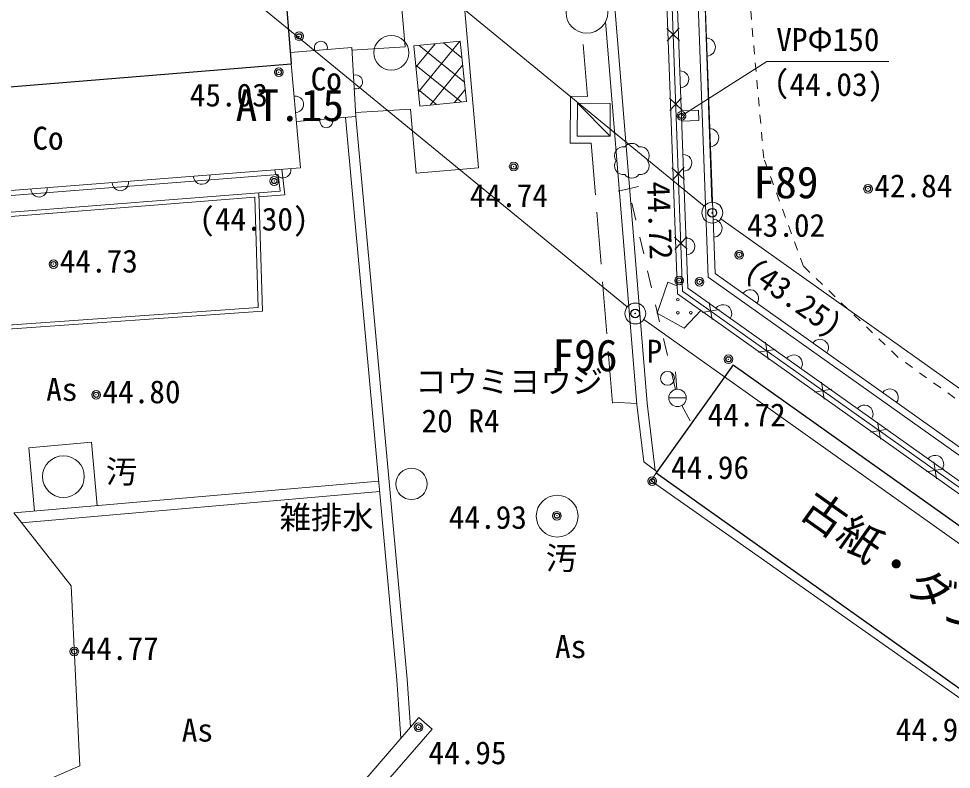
# Model space of a CAD drawing. Units: millimetres, scale not verified. Extents: x -29071210 to -28860960, y -117775216 to -117329466.
# Drawn here: x -28916595 to -28903195, y -117540052 to -117529266 of the extents above; entities that cross this region are included whole.
import ezdxf
from ezdxf.enums import TextEntityAlignment as Align

# ---------------------------------------------------------------- set-up
doc = ezdxf.new("R2010")
doc.units = ezdxf.units.MM
doc.header["$LTSCALE"] = 250
doc.header["$PDMODE"] = 32
doc.header["$PDSIZE"] = 125
for name, pattern in [('USER3', [4, 3, -1]), ('USER4', [2.5, 1.5, -1]), ('USER8', [1, 0.5, -0.5]), ('USER9', [2, 1, -1])]:
    doc.linetypes.add(name, pattern=pattern)
for name, color, linetype, lineweight in [('S-SUV', 7, 'Continuous', 13), ('S-SUV-HTXT', 7, 'Continuous', 13), ('S-SUV-ROW', 7, 'Continuous', 15), ('S-SUV-SRVR', 3, 'Continuous', 13), ('S-SUV-STR', 1, 'Continuous', 25)]:
    doc.layers.add(name, color=color, linetype=linetype, lineweight=lineweight)
doc.layers.add('S-SUV-BMK', color=7, linetype='Continuous')
doc.styles.add('ＭＳ ゴシック', font='')
doc.styles.get('ＭＳ ゴシック').set_extended_font_data('MS Gothic')

# ---------------------------------------------------------------- blocks, each defined once
blk = doc.blocks.new('ﾌﾟﾛｯﾄﾏｰｸ-03_1')
at = {"color": 3, "linetype": 'Continuous', "lineweight": 25}
blk.add_circle((0, 0), 0.5, dxfattribs=at)
at = {"color": 3}
blk.add_point((0, 0), dxfattribs=at)
blk = doc.blocks.new('植樹')
at = {"color": 7, "linetype": 'Continuous', "lineweight": 13}
for centre, radius, start, end in [((-0.5, 0.3), 0.5, 79.1621, 216.8699), ((0, 0.5), 0.499, 35.631, 144.369), ((0.5, 0.3), 0.5, 323.1301, 100.8379), ((-0.5, -0.3), 0.5, 143.1301, 280.8379), ((0.5, -0.3), 0.5, 259.1621, 36.8699), ((0, -0.5), 0.499, 215.631, 324.369)]:
    blk.add_arc(centre, radius, start, end, dxfattribs=at)
blk = doc.blocks.new('ﾌﾟﾛｯﾄﾏｰｸ-03')
at = {"color": 7, "linetype": 'Continuous', "lineweight": 15}
blk.add_circle((0, 0), 0.5, dxfattribs=at)
at = {"color": 7}
blk.add_point((0, 0), dxfattribs=at)
blk = doc.blocks.new('ﾌﾟﾛｯﾄﾏｰｸ-02')
at = {"color": 7, "linetype": 'Continuous', "lineweight": 20}
blk.add_circle((0, 0), 0.5, dxfattribs=at)

msp = doc.modelspace()

# ---------------------------------------------------------------- hatches: boundary and pattern name
at = {"layer": 'S-SUV'}
h = msp.add_hatch(dxfattribs=at)
h.set_pattern_fill('USER', color=256, style=0, pattern_type=2)
h.set_pattern_definition([(140.834, (-28910678.6, -117530105.5), (-157.89, -193.83), []), (50.834, (-28910678.6, -117530105.5), (-193.83, 157.89), [])])
h.paths.add_polyline_path([(-28910918, -117529657.6), (-28910251.4, -117529589.5), (-28910163, -117530455), (-28910829.5, -117530523.1)])

# ---------------------------------------------------------------- linework, layer by layer
for p, q in [((-28907056.2, -117533179.8), (-28907542.1, -117519933.2)), ((-28907712.9, -117534810.7), (-28908161.5, -117529307.2)), ((-28907099.8, -117529580.1), (-28907282.9, -117529409.9)), ((-28907276.4, -117529586.6), (-28907106.2, -117529403.5)), ((-28910251.4, -117529589.5), (-28910918, -117529657.6)), ((-28910163, -117530455), (-28910251.4, -117529589.5)), ((-28911810, -117529679), (-28912691.3, -117529750.6)), ((-28911749, -117530674), (-28911810, -117529679)), ((-28911807.6, -117529718), (-28911043.2, -117529671.2)), ((-28910918, -117529657.6), (-28910829.5, -117530523.1)), ((-28912678, -117529914), (-28912546, -117531410)), ((-28908666.7, -117530382.3), (-28908669.5, -117531053.3)), ((-28908423.5, -117530383.3), (-28908666.7, -117530382.3)), ((-28907239.8, -117530585.9), (-28907069.6, -117530402.8)), ((-28910829.5, -117530523.1), (-28910163, -117530455)), ((-28908567.1, -117530482.7), (-28908569.1, -117530953.7)), ((-28908096.1, -117530484.7), (-28908567.1, -117530482.7)), ((-28908098.1, -117530955.7), (-28908567.1, -117530482.7)), ((-28908098.1, -117530955.7), (-28908096.1, -117530484.7)), ((-28907063.1, -117530579.4), (-28907246.2, -117530409.3)), ((-28911749, -117530674), (-28912604.8, -117530743.5)), ((-28911752.5, -117530616.4), (-28910965.4, -117530568.1)), ((-28910885.6, -117531487.8), (-28910965.4, -117530568.1)), ((-28908669.5, -117531053.3), (-28908368.9, -117531054.5)), ((-28908569.1, -117530953.7), (-28908098.1, -117530955.7)), ((-28912546, -117531410), (-28920387.4, -117532025.7)), ((-28912815, -117531431.1), (-28912772.1, -117531797.9)), ((-28909989, -117531410), (-28910885.6, -117531487.8)), ((-28907026.4, -117531578.8), (-28907209.6, -117531408.6)), ((-28907203.1, -117531585.3), (-28907032.9, -117531402.1)), ((-28912866.8, -117531504.4), (-28919826.3, -117532051)), ((-28912866.8, -117531504.4), (-28912839, -117531743)), ((-28912839, -117531743), (-28919566.2, -117532271.3)), ((-28907835, -117531712.7), (-28907981.1, -117531747)), ((-28907835, -117531712.7), (-28907689, -117531678.3)), ((-28913203.3, -117531831.8), (-28919501.2, -117532326.4)), ((-28913155.6, -117533415.5), (-28913203.3, -117531831.8)), ((-28913145.2, -117531767.1), (-28913093.9, -117533471.3)), ((-28912772.1, -117531797.9), (-28913143.4, -117531827.1)), ((-28906989.8, -117532578.1), (-28907172.9, -117532407.9)), ((-28907166.4, -117532584.6), (-28906996.3, -117532401.4)), ((-28879212.5, -117552376.7), (-28906590.1, -117532928.2)), ((-28907268, -117533051.6), (-28907420.9, -117533499.6)), ((-28907268, -117533051.6), (-28907134.4, -117533105.4)), ((-28879269.5, -117552458.9), (-28906688.2, -117532981.2)), ((-28879711, -117552697.3), (-28907130.2, -117533219.1)), ((-28879637.4, -117552657.4), (-28907056.2, -117533179.8)), ((-28879563.8, -117552617.8), (-28906982.6, -117533140)), ((-28906632.9, -117533588.9), (-28906673, -117533343.5)), ((-28919423.5, -117533915.5), (-28913093.9, -117533471.3)), ((-28913155.6, -117533415.5), (-28919368.9, -117533851.5)), ((-28907031.9, -117533713.6), (-28906794.2, -117533457.9)), ((-28906530.5, -117533444.8), (-28906775.4, -117533487.6)), ((-28907420.9, -117533499.6), (-28907031.9, -117533713.6)), ((-28905724.1, -117534017.6), (-28905969, -117534060.5)), ((-28905826.4, -117534161.8), (-28905866.6, -117533916.4)), ((-28907156.1, -117534341.6), (-28907137.9, -117534590.9)), ((-28905020, -117534734.6), (-28905060.2, -117534489.2)), ((-28904917.6, -117534590.5), (-28905162.6, -117534633.4)), ((-28907712.9, -117534810.7), (-28907613.8, -117535635.6)), ((-28907563.9, -117534792.8), (-28907448.1, -117535757.9)), ((-28907253.9, -117534715.6), (-28907003.9, -117534715.6)), ((-28907068.4, -117534825), (-28906947.3, -117535043.7)), ((-28904213.6, -117535307.5), (-28904253.7, -117535062.1)), ((-28904111.2, -117535163.4), (-28904356.1, -117535206.2)), ((-28916447.1, -117535432), (-28915548, -117535353.6)), ((-28915468.6, -117536263.7), (-28915548, -117535353.6)), ((-28916447.1, -117535432), (-28916367.8, -117536342.1)), ((-28907613.8, -117535635.6), (-28907423.2, -117535776.2)), ((-28903304.8, -117535736.3), (-28903549.7, -117535779.1)), ((-28903407.1, -117535880.4), (-28903447.3, -117535635)), ((-28907435.3, -117535793.2), (-28907509.3, -117535908.2)), ((-28911422.1, -117535910.9), (-28916665, -117536368)), ((-28898611.8, -117542172.5), (-28907509.3, -117535908.2)), ((-28911408.4, -117536060.3), (-28916554.2, -117536508.9)), ((-28916665, -117536368), (-28915841, -117537416)), ((-28915840, -117537417), (-28915718, -117540004)), ((-28910845, -117539309), (-28913685.8, -117542591.5)), ((-28910845, -117539309), (-28910656, -117539472.6)), ((-28910656, -117539472.6), (-28913520.2, -117542782.2)), ((-28915718, -117540004), (-28916355, -117540278))]:
    msp.add_line(p, q, dxfattribs=at)
at = {"layer": 'S-SUV', "linetype": 'USER3'}
for p, q in [((-28908423.5, -117530383.3), (-28908497.9, -117529468.2)), ((-28908065.3, -117534789.6), (-28908368.9, -117531054.5)), ((-28907713, -117534797), (-28908065.4, -117534776))]:
    msp.add_line(p, q, dxfattribs=at)
at = {"layer": 'S-SUV', "linetype": 'USER4'}
for p, q in [((-28906826.3, -117530580.8), (-28907076.1, -117530589.9)), ((-28906826.3, -117530580.8), (-28906820.8, -117530730.7)), ((-28906820.8, -117530730.7), (-28907070.6, -117530739.8))]:
    msp.add_line(p, q, dxfattribs=at)
at = {"layer": 'S-SUV', "linetype": 'USER9'}
msp.add_line((-28907157.5, -117534593.9), (-28907835, -117531712.7), dxfattribs=at)
at = {"layer": 'S-SUV'}
for points in [[(-28906688.2, -117532981.2), (-28907167.3, -117519919.5), (-28907617.7, -117507702.3), (-28908825.5, -117493016.6), (-28910053.4, -117477695.3), (-28910982.6, -117465928.3)], [(-28906590.1, -117532928.2), (-28907067.4, -117519915.8), (-28907517.8, -117507696.3), (-28908725.8, -117493008.5), (-28909953.7, -117477687.4), (-28910882.9, -117465920.5)], [(-28907130.2, -117533219.1), (-28907617.7, -117519949.6), (-28908068.4, -117507742.7), (-28909276.3, -117493066.7), (-28910505.1, -117477744.8), (-28911435, -117465977.6)], [(-28906982.6, -117533140), (-28907467.1, -117519930.5), (-28907917.2, -117507720.1), (-28909124.5, -117493040.9), (-28910352.5, -117477719.1), (-28911281.6, -117465951.9)], [(-28907564.1, -117534791.1), (-28908612.2, -117521952.7), (-28908438.2, -117521301), (-28908494, -117520529.5), (-28908771.4, -117519910.6), (-28909286.5, -117513857.3), (-28909319.3, -117513378.9), (-28909342, -117512752.4), (-28909096.2, -117512207.6), (-28909137.6, -117511535), (-28909518.5, -117510860.6), (-28910168.3, -117503031.2), (-28909869, -117502269.7), (-28910009.1, -117501566.2), (-28910326.3, -117501184.2), (-28911097.7, -117492140), (-28910770.8, -117491365.9), (-28910845, -117490718.8), (-28911285, -117489979.6), (-28912082.2, -117480882.7), (-28911836, -117479989), (-28912319.5, -117478030.9), (-28913325.2, -117466116.7)], [(-28909989, -117531410), (-28910462, -117525958), (-28911197, -117517437), (-28911733, -117511235), (-28912764, -117499391), (-28914993, -117472892)], [(-28911043.2, -117529671.2), (-28911358.7, -117526035.6), (-28912093.7, -117517514.4), (-28912629.6, -117511312.8), (-28913659, -117499487.1)], [(-28910965, -117539447.6), (-28911012, -117538756), (-28911749, -117530674)], [(-28911104.4, -117539608.7), (-28911161.5, -117538767.9), (-28911898.5, -117530686.1)]]:
    msp.add_lwpolyline(points, dxfattribs=at)
at = {"layer": 'S-SUV', "linetype": 'USER8'}
msp.add_lwpolyline([(-28877193, -117547726), (-28877802, -117551680), (-28880861, -117550407), (-28887231, -117546078), (-28898071, -117538367), (-28903965, -117534128), (-28905318, -117532825), (-28905890, -117531269), (-28906100, -117528902), (-28906054, -117525400), (-28905272, -117524413), (-28902671, -117525767), (-28898452.1, -117528706.3)], dxfattribs=at)
at = {"layer": 'S-SUV'}
for centre, radius in [((-28908431.2, -117529175.7), 300), ((-28907125.5, -117533304.1), 18.8), ((-28907125.5, -117533491.6), 18.8), ((-28906938, -117533491.6), 18.8), ((-28907271.9, -117534434.6), 100), ((-28907128.9, -117534715.6), 125), ((-28915952, -117535846.9), 300), ((-28910951, -117535952), 225), ((-28908858, -117536414), 300)]:
    msp.add_circle(centre, radius, dxfattribs=at)
for centre, radius, start, end in [((-28912253.2, -117529683.7), 93.8, 345.19021, 204.09693), ((-28906714.7, -117529675.3), 130.3, 274.44045, 89.76087), ((-28911756.8, -117530175.1), 102.2, 260.65255, 106.36388), ((-28907088, -117530137.7), 120.3, 269.84229, 94.35903), ((-28912618.9, -117530496.5), 117.3, 271.30049, 98.78441), ((-28912174.2, -117530741.7), 92, 163.61398, 25.67315), ((-28906667, -117530976.5), 130.3, 274.44045, 89.76087), ((-28907043.9, -117531338.6), 120.3, 269.84229, 94.35903), ((-28912799.2, -117531437.6), 117.3, 180.74772, 8.23164), ((-28915133.8, -117531620.9), 117.3, 180.74772, 8.23164), ((-28913966.5, -117531529.2), 117.3, 180.74772, 8.23164), ((-28916301.2, -117531712.5), 117.3, 180.74772, 8.23164), ((-28906619.3, -117532277.8), 130.3, 274.44045, 89.76087), ((-28906999.9, -117532539.4), 120.3, 269.84229, 94.35903), ((-28906087.1, -117533283.2), 123.1, 323.74364, 145.47785), ((-28906474.6, -117533500.4), 124.6, 324.41154, 144.80994), ((-28905083.4, -117533996.3), 123.1, 323.74364, 145.47785), ((-28905459.1, -117534221.8), 124.6, 324.41154, 144.80994), ((-28904079.7, -117534709.3), 123.1, 323.74364, 145.47785), ((-28904443.6, -117534943.2), 124.6, 324.41154, 144.80994), ((-28903428, -117535664.6), 124.6, 324.41154, 144.80994)]:
    msp.add_arc(centre, radius, start, end, dxfattribs=at)
at = {"layer": 'S-SUV-HTXT'}
msp.add_lwpolyline([(-28907073.2, -117530662.8), (-28905844.3, -117529880.6), (-28904093.1, -117529880.6)], dxfattribs=at)
at = {"layer": 'S-SUV-ROW'}
for p, q in [((-28907851.7, -117533407.1), (-28930475.1, -117514863.4)), ((-28925986.3, -117516187.6), (-28906745.4, -117531959.3)), ((-28906903.3, -117524208.1), (-28906634.6, -117531904.5)), ((-28906507.2, -117532141.3), (-28878595.1, -117551996.1)), ((-28892026, -117544676.9), (-28907613.4, -117533589.1))]:
    msp.add_line(p, q, dxfattribs=at)
at = {"layer": 'S-SUV-STR'}
for p, q in [((-28913557, -117519092), (-28912678, -117529914)), ((-28958903.3, -117533693.6), (-28912678, -117529914)), ((-28906328.5, -117534242.1), (-28907435.3, -117535793.2)), ((-28906328.5, -117534242.1), (-28897453, -117540545.4)), ((-28907435.3, -117535793.2), (-28898559.8, -117542096.5))]:
    msp.add_line(p, q, dxfattribs=at)

# ---------------------------------------------------------------- block references
at = {"layer": 'S-SUV', "xscale": 250, "yscale": 250, "rotation": 0.00328}
msp.add_blockref('植樹', (-28907785.1, -117531307.7), dxfattribs=at)
at = {"layer": 'S-SUV-BMK', "xscale": 300, "yscale": 300}
for p in [(-28906629.4, -117532054.4), (-28907735.7, -117533502.2)]:
    msp.add_blockref('ﾌﾟﾛｯﾄﾏｰｸ-03', p, dxfattribs=at)
at = {"layer": 'S-SUV-SRVR'}
for name, p, xscale, yscale in [('ﾌﾟﾛｯﾄﾏｰｸ-03_1', (-28912566.8, -117529520.2), 75, 75), ('ﾌﾟﾛｯﾄﾏｰｸ-02', (-28911241.2, -117529756.5), 500, 500), ('ﾌﾟﾛｯﾄﾏｰｸ-03_1', (-28912857.9, -117530035.2), 75, 75), ('ﾌﾟﾛｯﾄﾏｰｸ-03_1', (-28907073.2, -117530662.8), 75, 75), ('ﾌﾟﾛｯﾄﾏｰｸ-03_1', (-28909483, -117531391), 75, 75), ('ﾌﾟﾛｯﾄﾏｰｸ-03_1', (-28912922.6, -117531599), 75, 75), ('ﾌﾟﾛｯﾄﾏｰｸ-03_1', (-28904392, -117531711), 75, 75), ('ﾌﾟﾛｯﾄﾏｰｸ-03_1', (-28906241.8, -117532659.5), 75, 75), ('ﾌﾟﾛｯﾄﾏｰｸ-03_1', (-28916096, -117532793), 75, 75), ('ﾌﾟﾛｯﾄﾏｰｸ-03_1', (-28907106.9, -117533029.3), 75, 75), ('ﾌﾟﾛｯﾄﾏｰｸ-03_1', (-28906811, -117533047), 75, 75), ('ﾌﾟﾛｯﾄﾏｰｸ-03_1', (-28906397.4, -117534160.7), 75, 75), ('ﾌﾟﾛｯﾄﾏｰｸ-03_1', (-28915482, -117534671), 75, 75), ('ﾌﾟﾛｯﾄﾏｰｸ-03_1', (-28907492, -117535912), 75, 75), ('ﾌﾟﾛｯﾄﾏｰｸ-03_1', (-28908861, -117536408), 75, 75), ('ﾌﾟﾛｯﾄﾏｰｸ-03_1', (-28915795.6, -117538358.8), 75, 75), ('ﾌﾟﾛｯﾄﾏｰｸ-03_1', (-28910850.2, -117539447.2), 75, 75)]:
    msp.add_blockref(name, p, dxfattribs=dict(at, xscale=xscale, yscale=yscale))

# ---------------------------------------------------------------- texts
at = {"layer": 'S-SUV-BMK', "style": 'ＭＳ ゴシック'}
for s, p in [('F89', (-28906038.3, -117531389.3)), ('F96', (-28908926.1, -117533874.1))]:
    msp.add_text(s, height=458.2, dxfattribs=at).set_placement(p, align=Align.TOP_LEFT)
at = {"layer": 'S-SUV-HTXT', "style": 'ＭＳ ゴシック'}
for s, p in [('Co', (-28912175.9, -117530133.1)), ('Co', (-28916174.1, -117530983.6)), ('P', (-28907461.1, -117534044.9)), ('コウミヨウジ', (-28909548, -117534479.5)), ('As', (-28915975.5, -117534592.1)), ('20 R4', (-28910245.7, -117535044.1)), ('汚', (-28915117.6, -117535774.7)), ('As', (-28914027.2, -117539487.9))]:
    msp.add_text(s, height=329.9, dxfattribs=at).set_placement(p, align=Align.MIDDLE_CENTER)
msp.add_text('古紙・ダンボール回収倉庫', height=458.2, rotation=324.618, dxfattribs=at).set_placement((-28902208.1, -117538373.4), align=Align.MIDDLE_CENTER)
for s, p in [('雑排水', (-28912845.5, -117536697.3)), ('As', (-28908888.5, -117538551.6))]:
    msp.add_text(s, height=329.9, dxfattribs=at).set_placement(p, align=Align.BOTTOM_LEFT)
msp.add_text('汚', height=329.9, dxfattribs=at).set_placement((-28908796.9, -117537281.4), align=Align.BOTTOM_CENTER)
at = {"layer": 'S-SUV-SRVR', "style": 'ＭＳ ゴシック'}
for s, p in [('(', (-28905746.1, -117530436.7)), ('45.03', (-28914137.1, -117530627.1)), ('42.84', (-28904301.1, -117531931.2)), ('44.74', (-28910112.9, -117532071.4)), ('43.02', (-28906129.5, -117532499.4)), ('44.73', (-28916005.1, -117533013.2)), ('44.80', (-28915391.1, -117534891.2)), ('44.72', (-28906696.8, -117535222.9)), ('44.96', (-28907223, -117535978.6)), ('44.93', (-28910415.2, -117536695.1)), ('44.77', (-28915704.7, -117538579)), ('44.97', (-28903993.1, -117539745.9)), ('44.95', (-28910707.7, -117540077.7))]:
    msp.add_text(s, height=329.9, dxfattribs=at).set_placement(p, align=Align.BOTTOM_LEFT)
for s, p in [('44.03', (-28904958.6, -117530211.7)), (')', (-28904283.6, -117530211.7))]:
    msp.add_text(s, height=329.9, dxfattribs=at).set_placement(p, align=Align.MIDDLE_CENTER)
at = {"layer": 'S-SUV-SRVR', "color": 7, "style": 'ＭＳ ゴシック'}
msp.add_text('AT.15', height=458.2, dxfattribs=at).set_placement((-28913478.5, -117530280.8), align=Align.TOP_LEFT)
at = {"layer": 'S-SUV-SRVR', "style": 'ＭＳ ゴシック'}
msp.add_text('44.72', height=329.9, rotation=272.104, dxfattribs=at).set_placement((-28907665.3, -117531614.4), align=Align.BOTTOM_LEFT)
msp.add_text('(44.30)', height=329.9, dxfattribs=at).set_placement((-28913214.7, -117532409.9), align=Align.BOTTOM_CENTER)
msp.add_text('(43.25)', height=329.9, rotation=324.611, dxfattribs=at).set_placement((-28905607.7, -117533482.8), align=Align.BOTTOM_CENTER)

# ---------------------------------------------------------------- next in the draw order: wipeouts: each hides what was drawn before it
msp.add_wipeout([(-28905756.2, -117529830.6), (-28904181.2, -117529830.6), (-28904181.2, -117529380.6), (-28905756.2, -117529380.6)])

# ---------------------------------------------------------------- next in the draw order: texts
at = {"layer": 'S-SUV-HTXT', "style": 'ＭＳ ゴシック'}
msp.add_text('VPΦ150', height=329.9, dxfattribs=at).set_placement((-28904968.7, -117529830.6), align=Align.BOTTOM_CENTER)

doc.saveas('drawing.dxf')
